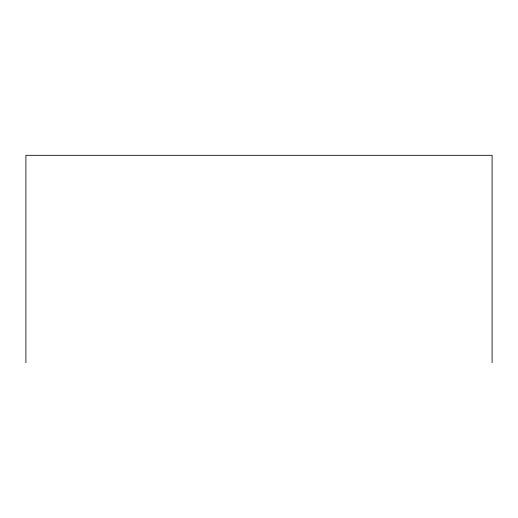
<?xml version="1.0" encoding="UTF-8"?>
<svg xmlns="http://www.w3.org/2000/svg" width="518" height="518" viewBox="0 0 518 518"><rect width="100%" height="100%" fill="white"/><g stroke="black" fill="none" stroke-linecap="round" stroke-linejoin="round"><path stroke-width="0.78" d="M492.1 362.691L492.1 155.309L25.9 155.309L25.9 362.691"/></g></svg>
